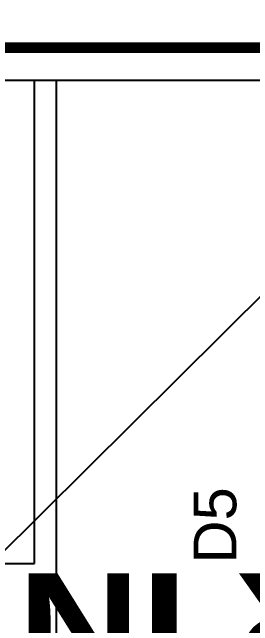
# Model space of a CAD drawing. Header units: inches. Extents: x -5 to 5328, y -4 to 5281.
# Drawn here: x 106.44 to 112.15, y 92.24 to 106.84 of the extents above; entities that cross this region are included whole.
import ezdxf

# ---------------------------------------------------------------- set-up
doc = ezdxf.new("R2010")
doc.units = ezdxf.units.IN
for name, color, linetype in [('Board Outline', 216, 'Continuous'), ('Bottom Layer', 5, 'Continuous'), ('Layer 1', 16, 'Continuous'), ('Layer 2', 76, 'Continuous'), ('Top Layer', 1, 'Continuous'), ('Top Overlay', 2, 'Continuous'), ('Top Solder', 216, 'Continuous')]:
    doc.layers.add(name, color=color, linetype=linetype)
doc.styles.add('Arial', font='', dxfattribs={"height": 0.2})
doc.styles.add('Arial Black_Bold', font='', dxfattribs={"height": 0.2})
doc.styles.get('Arial').set_extended_font_data('Arial')
doc.styles.get('Arial Black_Bold').set_extended_font_data('Arial Black', bold=True)

# ---------------------------------------------------------------- blocks, each defined once
blk = doc.blocks.new('10_VQFN_HR__3_3__11')
at = {"layer": 'Top Solder'}
blk.add_line((1.326, 1.775), (5255.107, 5220.903), dxfattribs=at)

msp = doc.modelspace()

# ---------------------------------------------------------------- linework, layer by layer
at = {"layer": 'Board Outline'}
msp.add_lwpolyline([(-4.019, 106, 0.254, 0.254, 0), (145.981, 106, 0.254, 0.254, 0)], format="xyseb", dxfattribs=at)
at = {"layer": 'Bottom Layer'}
msp.add_line((80.193, 105.231), (139.383, 105.231), dxfattribs=at)
at = {"layer": 'Layer 1'}
msp.add_line((80.193, 105.231), (139.383, 105.231), dxfattribs=at)
at = {"layer": 'Layer 2'}
for p, q in [((107.493, 80.467), (107.493, 105.231)), ((107.493, 105.231), (139.383, 105.231))]:
    msp.add_line(p, q, dxfattribs=at)
at = {"layer": 'Top Layer'}
for p, q in [((106.967, 93.717), (106.967, 105.231)), ((106.967, 105.231), (122.252, 105.231)), ((74.883, 93.717), (106.967, 93.717))]:
    msp.add_line(p, q, dxfattribs=at)

# ---------------------------------------------------------------- block references
msp.add_blockref('10_VQFN_HR__3_3__11', (72.428, 59.976))

# ---------------------------------------------------------------- texts
at = {"layer": 'Top Overlay'}
for s, height, rotation, style, p in [('D5', 1.016, 90, 'Arial', (111.765, 93.721)), ('POWER IN', 2.54, 180, 'Arial Black_Bold', (127.086, 93.486))]:
    msp.add_text(s, height=height, rotation=rotation, dxfattribs=dict(at, style=style)).set_placement(p)

doc.saveas('drawing.dxf')
